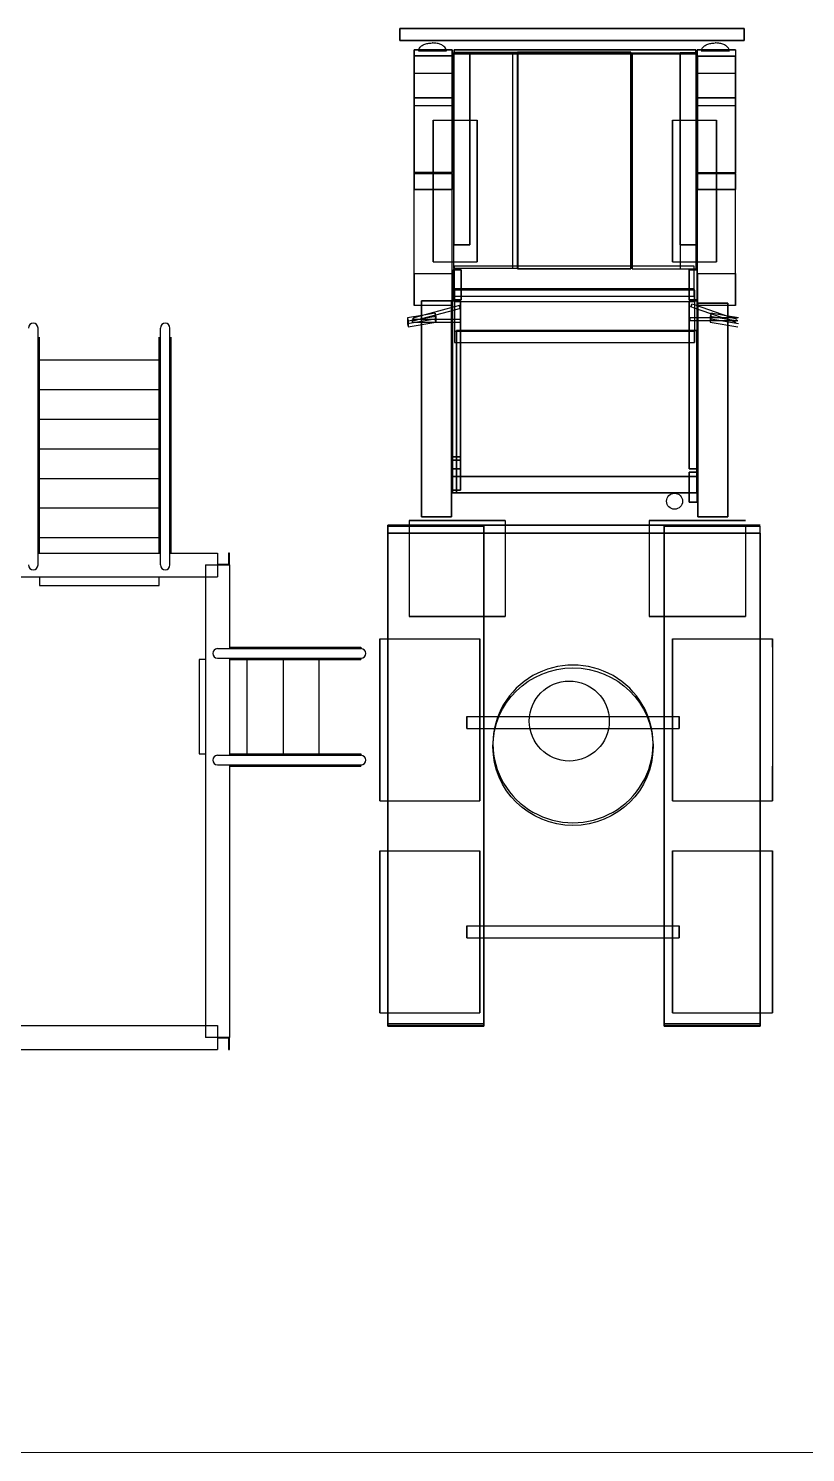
# Model space of a CAD drawing. Header units: inches. Extents: x -430764 to 256483, y 7374 to 217374.
# Drawn here: x -294934 to -288524, y 111241 to 122996 of the extents above; entities that cross this region are included whole.
import ezdxf

# ---------------------------------------------------------------- set-up
doc = ezdxf.new("R2010")
doc.units = ezdxf.units.IN
doc.header["$MEASUREMENT"] = 0
doc.layers.add('CABLETRAYLAYOUT-EMBED 2_DWG$0$DwgTemplate', color=7, linetype='Continuous', lineweight=9)
doc.layers.add('UNLOADINGAREA-EMBED 1_DWG$0$DwgTemplate', color=7, linetype='Continuous')

msp = doc.modelspace()

# ---------------------------------------------------------------- linework, layer by layer
at = {"layer": 'CABLETRAYLAYOUT-EMBED 2_DWG$0$DwgTemplate', "color": 252, "linetype": 'Continuous'}
msp.add_line((-285331.33, 111240.78), (-303081.33, 111240.78), dxfattribs=at)
at = {"layer": 'UNLOADINGAREA-EMBED 1_DWG$0$DwgTemplate', "color": 252, "linetype": 'Continuous'}
for p, q in [((-289031.02, 122995.53), (-291870.61, 122995.53)), ((-291870.61, 122995.53), (-289031.02, 122995.53)), ((-291870.61, 122995.53), (-291870.61, 122896.47)), ((-291870.61, 122896.47), (-291870.61, 122995.53)), ((-289031.02, 122995.53), (-289031.02, 122896.47)), ((-289031.02, 122896.47), (-289031.02, 122995.53)), ((-289031.02, 122896.47), (-291870.61, 122896.47)), ((-291870.61, 122896.47), (-289031.02, 122896.47)), ((-291439.4, 122818.08), (-291753.09, 122818.08)), ((-291753.09, 122818.08), (-291753.09, 122768.55)), ((-291753.09, 122818.08), (-291439.4, 122818.08)), ((-291753.09, 122421.84), (-291753.09, 122818.08)), ((-291753.09, 122768.55), (-291753.09, 122421.84)), ((-291753.09, 122768.55), (-291439.4, 122768.55)), ((-291753.09, 121806.81), (-291753.09, 122768.55)), ((-291439.4, 122768.55), (-291753.09, 122768.55)), ((-291753.09, 122768.55), (-291753.09, 121806.81)), ((-291486.85, 122809.89), (-291717.99, 122809.89)), ((-291717.99, 122809.89), (-291602.42, 122809.89)), ((-291602.42, 122809.89), (-291486.85, 122809.89)), ((-291439.4, 122818.08), (-291439.4, 122421.84)), ((-291439.4, 122768.55), (-291439.4, 122818.08)), ((-291439.4, 122768.55), (-291439.4, 121806.81)), ((-291439.4, 121806.81), (-291439.4, 122768.55)), ((-291439.4, 122421.84), (-291439.4, 122768.55)), ((-290938.28, 122797.46), (-291426.97, 122797.46)), ((-291426.97, 122797.46), (-291426.97, 121014.38)), ((-290899.64, 122797.46), (-291426.97, 122797.46)), ((-291426.92, 122795.46), (-291294.84, 122795.46)), ((-291294.84, 122795.46), (-291426.92, 122795.46)), ((-291426.92, 122795.46), (-291426.92, 121210.37)), ((-291426.92, 121210.37), (-291426.92, 122795.46)), ((-291421.85, 122818.08), (-291421.85, 122797.46)), ((-291421.85, 122818.08), (-289430.25, 122818.08)), ((-289430.25, 122818.08), (-291421.85, 122818.08)), ((-291421.85, 122785.06), (-291421.85, 122818.08)), ((-291421.85, 122797.46), (-291421.85, 122785.06)), ((-289430.25, 122785.06), (-291421.85, 122785.06)), ((-291421.85, 122785.06), (-289964.81, 122785.06)), ((-291294.84, 121210.37), (-291294.84, 122795.46)), ((-291294.84, 122795.46), (-291294.84, 121210.37)), ((-290938.28, 121014.38), (-290938.28, 122797.46)), ((-290898.65, 122797.46), (-290938.28, 122797.46)), ((-290899.64, 121032.96), (-290899.64, 122800.53)), ((-290899.64, 122800.53), (-290899.64, 121011.34)), ((-289964.81, 122800.53), (-290899.64, 122800.53)), ((-290899.64, 122800.53), (-289964.81, 122800.53)), ((-290898.65, 122797.46), (-290899.64, 122797.46)), ((-290898.65, 121014.38), (-290898.65, 122797.46)), ((-290898.65, 122797.46), (-290898.65, 121014.38)), ((-289964.81, 121011.34), (-289964.81, 122800.53)), ((-289964.81, 122800.53), (-289964.81, 121032.96)), ((-289964.81, 122785.06), (-289955.52, 122785.06)), ((-289955.52, 122795.39), (-289955.52, 121012.31)), ((-289955.52, 121032.96), (-289955.52, 122795.39)), ((-289955.52, 122795.39), (-289432.16, 122795.39)), ((-289955.52, 122795.39), (-289559.28, 122795.39)), ((-289955.52, 122785.06), (-289432.16, 122785.06)), ((-289559.28, 122795.39), (-289559.28, 121012.31)), ((-289559.28, 122795.39), (-289427.2, 122795.39)), ((-289559.21, 122795.46), (-289430.25, 122795.46)), ((-289559.21, 121210.37), (-289559.21, 122795.46)), ((-289559.21, 122795.46), (-289559.21, 121210.37)), ((-289427.13, 122795.46), (-289559.21, 122795.46)), ((-289432.16, 122795.39), (-289430.25, 122795.39)), ((-289432.16, 122785.06), (-289430.25, 122785.06)), ((-289430.25, 122785.06), (-289430.25, 122818.08)), ((-289430.25, 122818.08), (-289430.25, 122785.06)), ((-289430.25, 122795.46), (-289427.13, 122795.46)), ((-289430.25, 122795.39), (-289427.2, 122795.39)), ((-289427.2, 121012.31), (-289427.2, 122795.39)), ((-289427.13, 121210.37), (-289427.13, 122795.46)), ((-289427.13, 122795.46), (-289427.13, 121210.37)), ((-289416.86, 122421.84), (-289416.86, 122818.08)), ((-289416.86, 122818.08), (-289416.86, 122421.84)), ((-289416.86, 122818.08), (-289103.17, 122818.08)), ((-289103.17, 122818.08), (-289416.86, 122818.08)), ((-289414.78, 121804.86), (-289414.78, 122766.47)), ((-289414.78, 122766.47), (-289101.09, 122766.47)), ((-289101.09, 122766.47), (-289414.78, 122766.47)), ((-289414.78, 122766.47), (-289414.78, 121804.86)), ((-289152.7, 122809.89), (-289383.84, 122809.89)), ((-289383.84, 122809.89), (-289268.27, 122809.89)), ((-289268.27, 122809.89), (-289152.7, 122809.89)), ((-289103.17, 122818.08), (-289103.17, 122421.84)), ((-289103.17, 122421.84), (-289103.17, 122766.47)), ((-289101.09, 122766.47), (-289101.09, 121804.86)), ((-289101.09, 121804.86), (-289101.09, 122766.47)), ((-291439.4, 122624.1), (-291753.04, 122624.1)), ((-291753.04, 122359.94), (-291753.04, 122624.1)), ((-291753.04, 121806.81), (-291753.04, 122624.1)), ((-291439.35, 122624.1), (-291439.4, 122624.1)), ((-291439.35, 122359.94), (-291439.35, 122624.1)), ((-291439.35, 120708.94), (-291439.35, 122624.1)), ((-289101.12, 122624.1), (-289414.81, 122624.1)), ((-289414.81, 122359.94), (-289414.81, 122624.1)), ((-289414.81, 122421.84), (-289414.81, 122624.1)), ((-289101.12, 122359.94), (-289101.12, 122624.1)), ((-289101.12, 121804.86), (-289101.12, 122624.1)), ((-291753.09, 122421.84), (-291439.4, 122421.84)), ((-291439.4, 122421.84), (-291753.09, 122421.84)), ((-289416.86, 122421.84), (-289414.78, 122421.84)), ((-289103.17, 122421.84), (-289416.86, 122421.84)), ((-289103.17, 122421.84), (-289416.86, 122421.84)), ((-289414.81, 120708.94), (-289414.81, 122421.84)), ((-289414.78, 122421.84), (-289103.17, 122421.84)), ((-289414.78, 122421.84), (-289103.17, 122421.84)), ((-291753.04, 122359.94), (-291439.35, 122359.94)), ((-291753.04, 120973.1), (-291753.04, 122359.94)), ((-291439.35, 120973.1), (-291439.35, 122359.94)), ((-289414.81, 122359.94), (-289101.12, 122359.94)), ((-289414.81, 120973.1), (-289414.81, 122359.94)), ((-289414.81, 122359.94), (-289101.12, 122359.94)), ((-289101.12, 120973.1), (-289101.12, 122359.94)), ((-291596.18, 122239.19), (-291596.18, 121069.19)), ((-291596.18, 121069.19), (-291596.18, 122239.19)), ((-291596.18, 122239.19), (-291439.35, 122239.19)), ((-291439.35, 122239.19), (-291426.97, 122239.19)), ((-291426.97, 122239.19), (-291232.96, 122239.19)), ((-291232.96, 122239.19), (-291232.96, 121069.19)), ((-291232.96, 121069.19), (-291232.96, 122239.19)), ((-289621.22, 122239.19), (-289621.22, 121069.19)), ((-289621.22, 121069.19), (-289621.22, 122239.19)), ((-289621.22, 122239.19), (-289427.13, 122239.19)), ((-289427.13, 122239.19), (-289414.81, 122239.19)), ((-289414.81, 122239.19), (-289258, 122239.19)), ((-289258, 122239.19), (-289258, 121069.19)), ((-289258, 121069.19), (-289258, 122239.19)), ((-291753.09, 121806.81), (-291439.4, 121806.81)), ((-291439.4, 121806.81), (-291753.09, 121806.81)), ((-291753.09, 121798.62), (-291753.09, 121666.54)), ((-291753.09, 121798.62), (-291439.4, 121798.62)), ((-291753.09, 121666.54), (-291753.09, 121798.62)), ((-291439.4, 121798.62), (-291753.09, 121798.62)), ((-291753.04, 121798.62), (-291753.04, 121806.81)), ((-291753.04, 121676.5), (-291753.04, 121798.62)), ((-291439.4, 121798.62), (-291439.4, 121666.54)), ((-291439.4, 121676.5), (-291439.4, 121798.62)), ((-289414.78, 121804.86), (-289101.09, 121804.86)), ((-289101.09, 121804.86), (-289414.78, 121804.86)), ((-289101.09, 121804.86), (-289414.78, 121804.86)), ((-289414.78, 121804.86), (-289101.09, 121804.86)), ((-289414.78, 121666.54), (-289414.78, 121798.62)), ((-289414.78, 121798.62), (-289414.78, 121676.5)), ((-289101.09, 121798.62), (-289414.78, 121798.62)), ((-289414.78, 121798.62), (-289101.09, 121798.62)), ((-289101.09, 121798.62), (-289414.78, 121798.62)), ((-289414.78, 121798.62), (-289101.09, 121798.62)), ((-289101.12, 121798.62), (-289101.12, 121804.86)), ((-289101.12, 121676.5), (-289101.12, 121798.62)), ((-289101.09, 121798.62), (-289101.09, 121666.54)), ((-289101.09, 121666.54), (-289101.09, 121798.62)), ((-291753.09, 121666.54), (-291753.04, 121666.54)), ((-291439.4, 121666.54), (-291753.09, 121666.54)), ((-291753.04, 120708.94), (-291753.04, 121676.5)), ((-291753.04, 121666.54), (-291439.4, 121666.54)), ((-291439.4, 121666.54), (-291439.4, 121676.5)), ((-289414.78, 121676.5), (-289414.78, 121666.54)), ((-289414.78, 121666.54), (-289101.12, 121666.54)), ((-289101.09, 121666.54), (-289414.78, 121666.54)), ((-289414.78, 121666.54), (-289101.12, 121666.54)), ((-289101.09, 121666.54), (-289414.78, 121666.54)), ((-289101.12, 120708.94), (-289101.12, 121676.5)), ((-289101.12, 121666.54), (-289101.09, 121666.54)), ((-291426.92, 121210.37), (-291294.84, 121210.37)), ((-291294.84, 121210.37), (-291426.92, 121210.37)), ((-289559.21, 121210.37), (-289427.13, 121210.37)), ((-289427.2, 121210.37), (-289559.21, 121210.37)), ((-289427.13, 121210.37), (-289427.2, 121210.37)), ((-291753.04, 120973.1), (-291439.35, 120973.1)), ((-291753.04, 120973.1), (-291753.04, 120708.94)), ((-291596.18, 121069.19), (-291439.35, 121069.19)), ((-291439.35, 121069.19), (-291426.97, 121069.19)), ((-291439.35, 120973.1), (-291439.35, 120708.94)), ((-291431.08, 121001.98), (-291365.04, 121001.98)), ((-291422.84, 121001.98), (-291431.08, 121001.98)), ((-291431.08, 120754.33), (-291431.08, 121001.98)), ((-291431.08, 121001.98), (-291431.08, 120754.33)), ((-291426.97, 121069.19), (-291232.96, 121069.19)), ((-290938.28, 121014.38), (-291426.97, 121014.38)), ((-291422.84, 121014.38), (-291426.97, 121014.38)), ((-289441.64, 121032.96), (-291422.84, 121032.96)), ((-291422.84, 121032.96), (-291422.84, 120785.31)), ((-291422.84, 120846.19), (-291422.84, 121032.96)), ((-290898.65, 121014.38), (-291422.84, 121014.38)), ((-291365.04, 121001.98), (-291422.84, 121001.98)), ((-291365.04, 121001.98), (-291365.04, 120754.33)), ((-291365.04, 120754.33), (-291365.04, 121001.98)), ((-290898.65, 121014.38), (-290938.28, 121014.38)), ((-290899.64, 121011.34), (-290899.64, 121032.96)), ((-289964.81, 121011.34), (-290899.64, 121011.34)), ((-290899.64, 121011.34), (-289964.81, 121011.34)), ((-289964.81, 121032.96), (-289964.81, 121011.34)), ((-289955.52, 121012.31), (-289955.52, 121032.96)), ((-289955.52, 121012.31), (-289441.64, 121012.31)), ((-289955.52, 121012.31), (-289559.28, 121012.31)), ((-289621.22, 121069.19), (-289427.2, 121069.19)), ((-289559.28, 121012.31), (-289427.2, 121012.31)), ((-289482.9, 121001.98), (-289482.9, 120754.33)), ((-289482.9, 121001.98), (-289416.86, 121001.98)), ((-289482.9, 120754.33), (-289482.9, 121001.98)), ((-289441.64, 121001.98), (-289482.9, 121001.98)), ((-289441.64, 120846.19), (-289441.64, 121032.96)), ((-289441.64, 120785.31), (-289441.64, 121032.96)), ((-289441.64, 121012.31), (-289427.2, 121012.31)), ((-289416.86, 121001.98), (-289441.64, 121001.98)), ((-289427.2, 121069.19), (-289414.81, 121069.19)), ((-289416.86, 121001.98), (-289416.86, 120754.33)), ((-289416.86, 120754.33), (-289416.86, 121001.98)), ((-289414.81, 121069.19), (-289258, 121069.19)), ((-289414.81, 120973.1), (-289414.81, 120708.94)), ((-289414.81, 120973.1), (-289101.12, 120973.1)), ((-289414.81, 120973.1), (-289101.12, 120973.1)), ((-289101.12, 120973.1), (-289101.12, 120708.94)), ((-291422.84, 120846.19), (-291422.84, 120840)), ((-289441.64, 120846.19), (-291422.84, 120846.19)), ((-291422.84, 120840), (-291422.84, 120785.87)), ((-291422.84, 120840), (-289441.64, 120840)), ((-289441.64, 120840), (-289441.64, 120846.19)), ((-289441.64, 120840), (-289441.64, 120822.26)), ((-291691.08, 120709.59), (-291691.08, 120748.22)), ((-291443.43, 120748.22), (-291691.08, 120748.22)), ((-291691.08, 120748.22), (-291691.08, 118965.01)), ((-291691.08, 120748.22), (-291443.43, 120748.22)), ((-291443.43, 118965.01), (-291443.43, 120748.22)), ((-291443.43, 120748.22), (-291443.43, 120709.59)), ((-291435.24, 119359.3), (-291435.24, 120746.14)), ((-291420.79, 120746.14), (-291435.24, 120746.14)), ((-291435.24, 119458.36), (-291435.24, 120746.14)), ((-291435.24, 120746.14), (-291369.2, 120746.14)), ((-291435.24, 120746.14), (-291435.24, 120693.18)), ((-291435.24, 120746.14), (-291435.24, 120693.18)), ((-291365.04, 120754.33), (-291431.08, 120754.33)), ((-291431.08, 120754.33), (-291420.79, 120754.33)), ((-291422.84, 120785.87), (-291422.84, 120785.31)), ((-291422.84, 120785.31), (-289441.64, 120785.31)), ((-291420.79, 120834.08), (-291420.79, 120741)), ((-291420.79, 120834.08), (-291420.79, 120822.26)), ((-289441.64, 120834.08), (-291420.79, 120834.08)), ((-291420.79, 120822.26), (-291420.79, 120495.28)), ((-291420.79, 120754.33), (-291365.04, 120754.33)), ((-291369.2, 120746.14), (-291420.79, 120746.14)), ((-291420.79, 120741), (-289439.59, 120741)), ((-291420.79, 120741), (-291420.79, 120402.2)), ((-291369.2, 120746.14), (-291369.2, 119359.3)), ((-291369.2, 119458.36), (-291369.2, 120746.14)), ((-291369.2, 120746.14), (-291369.2, 119458.36)), ((-291369.2, 119433.53), (-291369.2, 120746.14)), ((-289416.86, 120754.33), (-289482.9, 120754.33)), ((-289482.9, 120754.33), (-289439.59, 120754.33)), ((-289439.59, 120746.14), (-289482.9, 120746.14)), ((-289482.9, 120746.14), (-289482.9, 119359.3)), ((-289482.9, 120746.14), (-289416.86, 120746.14)), ((-289482.9, 119359.3), (-289482.9, 120746.14)), ((-289439.59, 120834.08), (-289441.64, 120834.08)), ((-289441.64, 120822.26), (-289441.64, 120785.31)), ((-289439.59, 120741), (-289439.59, 120834.08)), ((-289439.59, 120834.08), (-289439.59, 120605.76)), ((-289439.59, 120754.33), (-289416.86, 120754.33)), ((-289416.86, 120746.14), (-289439.59, 120746.14)), ((-289439.59, 120741), (-289439.59, 120402.2)), ((-289416.86, 120746.14), (-289416.86, 119359.3)), ((-289416.86, 120705.67), (-289416.86, 120746.14)), ((-289412.7, 120711.37), (-289412.7, 120728.59)), ((-289412.7, 120728.59), (-289165.05, 120728.59)), ((-289412.7, 120728.59), (-289412.7, 118964.1)), ((-289165.05, 120728.59), (-289412.7, 120728.59)), ((-289165.05, 120728.59), (-289165.05, 120711.37)), ((-289165.05, 118964.1), (-289165.05, 120728.59)), ((-291673.62, 120629.3), (-291807.1, 120605.86)), ((-291807.1, 120605.86), (-291802.8, 120581.56)), ((-291807.1, 120605.86), (-291807.1, 120556.93)), ((-291802.8, 120581.56), (-291575.17, 120621.55)), ((-291724.88, 120615.57), (-291761.88, 120605.65)), ((-291755.47, 120581.73), (-291761.88, 120605.65)), ((-291761.88, 120605.65), (-291758.68, 120593.69)), ((-291577.39, 120629.45), (-291755.47, 120581.73)), ((-291691.08, 120708.94), (-291753.04, 120708.94)), ((-291420.79, 120697.05), (-291724.88, 120615.57)), ((-291691.08, 120626.24), (-291691.08, 120709.59)), ((-291443.43, 120708.94), (-291691.08, 120708.94)), ((-291691.08, 120552.26), (-291691.08, 120626.24)), ((-291579.47, 120645.84), (-291673.62, 120629.3)), ((-291576.61, 120629.66), (-291579.47, 120645.84)), ((-291579.47, 120645.84), (-291579.47, 120640.23)), ((-291579.47, 120640.23), (-291579.47, 120596.92)), ((-291420.79, 120671.41), (-291577.39, 120629.45)), ((-291575.17, 120621.55), (-291576.61, 120629.66)), ((-291575.17, 120621.55), (-291575.17, 120593.37)), ((-291443.43, 120709.59), (-291443.43, 120690.98)), ((-291439.35, 120708.94), (-291443.43, 120708.94)), ((-291443.43, 120690.98), (-291443.43, 120665.34)), ((-291443.43, 120665.34), (-291443.43, 120593.37)), ((-291435.24, 120693.18), (-291435.24, 120667.54)), ((-291435.24, 120693.18), (-291435.24, 120667.54)), ((-291435.24, 120667.54), (-291435.24, 120593.37)), ((-291435.24, 120667.54), (-291435.24, 120593.37)), ((-291379.14, 120708.21), (-291420.79, 120697.05)), ((-291372.73, 120684.29), (-291420.79, 120671.41)), ((-291372.73, 120684.29), (-291379.14, 120708.21)), ((-291379.14, 120708.21), (-291375.94, 120696.25)), ((-291375.94, 120696.25), (-291372.73, 120684.29)), ((-289478.79, 120605.76), (-289478.79, 120594.24)), ((-289478.79, 120580.99), (-289478.79, 120605.76)), ((-289082.55, 120605.76), (-289478.79, 120605.76)), ((-289469.96, 120697.76), (-289461.9, 120721.18)), ((-289465.93, 120709.47), (-289469.96, 120697.76)), ((-289439.59, 120687.3), (-289469.96, 120697.76)), ((-289461.9, 120721.18), (-289465.93, 120709.47)), ((-289439.59, 120713.5), (-289461.9, 120721.18)), ((-289149.83, 120613.73), (-289439.59, 120713.5)), ((-289305.67, 120641.2), (-289439.59, 120687.3)), ((-289439.59, 120605.76), (-289439.59, 120594.24)), ((-289416.86, 120679.48), (-289416.86, 120705.67)), ((-289416.86, 120605.76), (-289416.86, 120679.48)), ((-289416.86, 120580.99), (-289416.86, 120605.76)), ((-289412.7, 120708.94), (-289414.81, 120708.94)), ((-289412.7, 120704.24), (-289412.7, 120711.37)), ((-289165.05, 120708.94), (-289412.7, 120708.94)), ((-289412.7, 120678.05), (-289412.7, 120704.24)), ((-289412.7, 120605.76), (-289412.7, 120678.05)), ((-289412.7, 120580.99), (-289412.7, 120605.76)), ((-289306.43, 120641.46), (-289309.95, 120621.55)), ((-289309.95, 120621.55), (-289082.33, 120581.56)), ((-289309.95, 120621.55), (-289309.95, 120605.76)), ((-289309.95, 120605.76), (-289309.95, 120580.99)), ((-289305.65, 120645.84), (-289306.43, 120641.46)), ((-289095.31, 120568.76), (-289305.67, 120641.2)), ((-289305.65, 120645.84), (-289305.65, 120641.23)), ((-289177.96, 120623.41), (-289305.65, 120645.84)), ((-289305.65, 120641.23), (-289305.65, 120605.76)), ((-289305.65, 120605.76), (-289305.65, 120597.31)), ((-289078.03, 120605.86), (-289177.96, 120623.41)), ((-289165.05, 120711.37), (-289165.05, 120621.14)), ((-289101.12, 120708.94), (-289165.05, 120708.94)), ((-289165.05, 120621.14), (-289165.05, 120547.17)), ((-289087.25, 120592.18), (-289149.83, 120613.73)), ((-294855.88, 118566.82), (-294855.88, 120523.11)), ((-293845.75, 118566.82), (-293845.75, 120523.11)), ((-293767.17, 118566.82), (-293767.17, 120523.11)), ((-291579.47, 120596.92), (-291807.1, 120556.93)), ((-291807.1, 120556.93), (-291802.8, 120532.64)), ((-291802.8, 120581.56), (-291802.8, 120532.64)), ((-291802.8, 120532.64), (-291575.17, 120572.62)), ((-291765.43, 120593.37), (-291765.43, 120568.6)), ((-291765.43, 120568.6), (-291765.43, 120593.37)), ((-291607.53, 120593.37), (-291765.43, 120593.37)), ((-291747.45, 120568.6), (-291765.43, 120568.6)), ((-291758.68, 120593.69), (-291755.47, 120581.73)), ((-291598.05, 120568.6), (-291747.45, 120568.6)), ((-291691.08, 118965.01), (-291691.08, 120552.26)), ((-291578.6, 120593.37), (-291607.53, 120593.37)), ((-291420.79, 120568.6), (-291598.05, 120568.6)), ((-291575.17, 120572.62), (-291579.47, 120596.92)), ((-291420.79, 120593.37), (-291578.6, 120593.37)), ((-291575.17, 120593.37), (-291575.17, 120573.02)), ((-291575.17, 120573.02), (-291575.17, 120572.62)), ((-291443.43, 120593.37), (-291443.43, 120568.6)), ((-291443.43, 120568.6), (-291443.43, 118965.01)), ((-291435.24, 120593.37), (-291435.24, 120568.6)), ((-291435.24, 120593.37), (-291435.24, 120568.6)), ((-291435.24, 120568.6), (-291435.24, 119433.53)), ((-291435.24, 120568.6), (-291435.24, 119458.36)), ((-291369.19, 120593.37), (-291420.79, 120593.37)), ((-291369.19, 120568.6), (-291420.79, 120568.6)), ((-291402.22, 120495.28), (-291420.79, 120495.28)), ((-291420.79, 120495.28), (-291420.79, 120402.2)), ((-291402.22, 120501.48), (-291402.22, 119162.22)), ((-289421.02, 120501.48), (-291402.22, 120501.48)), ((-291402.22, 119162.22), (-291402.22, 120501.48)), ((-291402.22, 120501.48), (-289421.02, 120501.48)), ((-289439.59, 120495.28), (-291402.22, 120495.28)), ((-291369.19, 120593.37), (-291369.19, 120568.6)), ((-291369.19, 120568.6), (-291369.19, 120593.37)), ((-289478.79, 120594.24), (-289478.79, 120580.99)), ((-289439.59, 120580.99), (-289478.79, 120580.99)), ((-289439.59, 120594.24), (-289439.59, 120501.48)), ((-289308.7, 120580.99), (-289439.59, 120580.99)), ((-289439.59, 120501.48), (-289439.59, 120495.28)), ((-289439.59, 120402.2), (-289439.59, 120495.28)), ((-289421.02, 119162.22), (-289421.02, 120501.48)), ((-289421.02, 120501.48), (-289421.02, 119162.22)), ((-289416.86, 119359.3), (-289416.86, 120580.99)), ((-289412.7, 118964.1), (-289412.7, 120580.99)), ((-289305.65, 120596.92), (-289309.95, 120572.62)), ((-289309.95, 120580.99), (-289309.95, 120572.62)), ((-289309.95, 120572.62), (-289082.33, 120532.64)), ((-289207.67, 120580.99), (-289308.7, 120580.99)), ((-289305.65, 120597.31), (-289305.65, 120596.92)), ((-289078.03, 120556.93), (-289305.65, 120596.92)), ((-289082.55, 120580.99), (-289207.67, 120580.99)), ((-289165.05, 120547.17), (-289165.05, 118964.1)), ((-294844.82, 118665.72), (-294844.82, 120447.33)), ((-293856.82, 118665.72), (-293856.82, 120447.33)), ((-293756.11, 118665.72), (-293756.11, 120447.33)), ((-291420.79, 120402.2), (-291402.22, 120402.2)), ((-291402.22, 120402.2), (-289439.59, 120402.2)), ((-294844.82, 120260.32), (-293856.82, 120260.32)), ((-294844.82, 120015.79), (-293856.82, 120015.79)), ((-294844.82, 119771.25), (-293856.82, 119771.25)), ((-294844.82, 119526.71), (-293856.82, 119526.71)), ((-291435.24, 119458.36), (-291402.22, 119458.36)), ((-291369.2, 119458.36), (-291435.24, 119458.36)), ((-291435.24, 119433.53), (-291369.2, 119433.53)), ((-291435.24, 119185.88), (-291435.24, 119433.53)), ((-291435.24, 119433.53), (-291435.24, 119359.3)), ((-291402.22, 119433.53), (-291435.24, 119433.53)), ((-291435.24, 119433.53), (-291435.24, 119296.25)), ((-291402.22, 119458.36), (-291369.2, 119458.36)), ((-291369.2, 119433.53), (-291402.22, 119433.53)), ((-291369.2, 119433.53), (-291369.2, 119185.88)), ((-291369.2, 119359.3), (-291369.2, 119433.53)), ((-291369.2, 119185.88), (-291369.2, 119433.53)), ((-291369.2, 119359.3), (-291435.24, 119359.3)), ((-291435.24, 119359.3), (-291369.2, 119359.3)), ((-289482.9, 119359.3), (-289421.02, 119359.3)), ((-289416.86, 119359.3), (-289482.9, 119359.3)), ((-289482.9, 119334.47), (-289482.9, 119162.22)), ((-289421.02, 119334.47), (-289482.9, 119334.47)), ((-289482.9, 119086.82), (-289482.9, 119334.47)), ((-289482.9, 119334.47), (-289416.86, 119334.47)), ((-289421.02, 119359.3), (-289416.86, 119359.3)), ((-289416.86, 119334.47), (-289421.02, 119334.47)), ((-289416.86, 119086.82), (-289416.86, 119334.47)), ((-289416.86, 119334.47), (-289416.86, 119086.82)), ((-294844.82, 119282.18), (-293856.82, 119282.18)), ((-291435.24, 119296.25), (-291435.24, 119162.22)), ((-291435.24, 119162.22), (-291435.24, 119296.25)), ((-291402.22, 119296.25), (-291435.24, 119296.25)), ((-291435.24, 119296.25), (-289421.02, 119296.25)), ((-291435.24, 119296.25), (-291435.24, 119185.88)), ((-289421.02, 119296.25), (-291402.22, 119296.25)), ((-289421.02, 119296.25), (-289421.02, 119162.22)), ((-289421.02, 119162.22), (-289421.02, 119296.25)), ((-291369.2, 119185.88), (-291435.24, 119185.88)), ((-291435.24, 119185.88), (-291369.2, 119185.88)), ((-289421.02, 119162.22), (-291435.24, 119162.22)), ((-291435.24, 119162.22), (-291402.22, 119162.22)), ((-289421.02, 119162.22), (-291402.22, 119162.22)), ((-291402.22, 119162.22), (-289421.02, 119162.22)), ((-291402.22, 119162.22), (-289421.02, 119162.22)), ((-289482.9, 119162.22), (-289482.9, 119086.82)), ((-289482.9, 119086.82), (-289416.86, 119086.82)), ((-289416.86, 119086.82), (-289482.9, 119086.82)), ((-294844.82, 119037.64), (-293856.82, 119037.64)), ((-291691.08, 118965.01), (-291443.43, 118965.01)), ((-291443.43, 118965.01), (-291691.08, 118965.01)), ((-289412.7, 118964.1), (-289165.05, 118964.1)), ((-289165.05, 118964.1), (-289412.7, 118964.1)), ((-291969.67, 118828.9), (-291969.67, 118894.94)), ((-291969.67, 118894.94), (-291969.67, 118828.9)), ((-288898.94, 118894.94), (-291969.67, 118894.94)), ((-291969.67, 118894.94), (-288898.94, 118894.94)), ((-291177.32, 118888.7), (-291969.67, 118888.7)), ((-291969.67, 118888.7), (-291177.32, 118888.7)), ((-291969.67, 118888.7), (-291969.67, 114761.2)), ((-291969.67, 118828.9), (-291969.67, 118888.7)), ((-291001.82, 118934.07), (-291794.3, 118934.07)), ((-291794.3, 118934.07), (-291001.82, 118934.07)), ((-291794.3, 118934.07), (-291794.3, 118894.94)), ((-291794.3, 118894.94), (-291794.3, 118141.59)), ((-291177.32, 114761.2), (-291177.32, 118888.7)), ((-291177.32, 118888.7), (-291177.32, 118828.9)), ((-291001.82, 118934.07), (-291001.82, 118894.94)), ((-291001.82, 118894.94), (-291001.82, 118828.9)), ((-289020.62, 118934.07), (-289813.1, 118934.07)), ((-289813.1, 118934.07), (-289020.62, 118934.07)), ((-289813.1, 118934.07), (-289813.1, 118894.94)), ((-289813.1, 118894.94), (-289813.1, 118828.9)), ((-289691.42, 118888.7), (-289691.42, 114761.2)), ((-289691.42, 118888.7), (-288898.94, 118888.7)), ((-288898.94, 118888.7), (-289691.42, 118888.7)), ((-289691.42, 118828.9), (-289691.42, 118888.7)), ((-289020.62, 118894.94), (-289020.62, 118141.59)), ((-288898.94, 114761.2), (-288898.94, 118888.7)), ((-294844.82, 118793.11), (-293856.82, 118793.11)), ((-291969.67, 118828.9), (-288898.94, 118828.9)), ((-291969.67, 114761.2), (-291969.67, 118828.9)), ((-288898.94, 118828.9), (-291969.67, 118828.9)), ((-291177.32, 118828.9), (-291177.32, 114761.2)), ((-291001.82, 118828.9), (-291001.82, 118141.59)), ((-289813.1, 118828.9), (-289813.1, 118141.59)), ((-289691.42, 114761.2), (-289691.42, 118828.9)), ((-288898.94, 118828.9), (-288898.94, 114761.2)), ((-294855.88, 118665.72), (-293845.75, 118665.72)), ((-293767.17, 118665.72), (-293375.82, 118665.72)), ((-293375.82, 118665.72), (-293375.82, 118467.93)), ((-293285.51, 118665.72), (-293285.51, 118570.62)), ((-293276.92, 118665.72), (-293285.51, 118665.72)), ((-293276.92, 118566.82), (-293276.92, 118665.72)), ((-293474.71, 118566.82), (-293276.92, 118566.82)), ((-293474.71, 118566.82), (-293474.71, 114666.82)), ((-293285.51, 118570.62), (-293375.82, 118570.62)), ((-293276.92, 118566.82), (-293276.92, 117876.47)), ((-295325.82, 118467.93), (-293375.82, 118467.93)), ((-294844.82, 118467.93), (-294844.82, 118396.87)), ((-294844.82, 118396.87), (-293856.82, 118396.87)), ((-293856.82, 118396.87), (-293856.82, 118467.93)), ((-291001.82, 118141.59), (-291794.3, 118141.59)), ((-291794.3, 118141.59), (-291177.32, 118141.59)), ((-291177.32, 118141.59), (-291001.82, 118141.59)), ((-289020.62, 118141.59), (-289813.1, 118141.59)), ((-289813.1, 118141.59), (-289691.42, 118141.59)), ((-289691.42, 118141.59), (-289020.62, 118141.59)), ((-292035.84, 117957.98), (-292035.84, 116620.64)), ((-292035.84, 116620.64), (-292035.84, 117957.98)), ((-292035.84, 117957.98), (-291969.67, 117957.98)), ((-291969.67, 117957.98), (-291210.21, 117957.98)), ((-291210.21, 117957.98), (-291210.21, 116620.64)), ((-291210.21, 116620.64), (-291210.21, 117957.98)), ((-289621.22, 117957.98), (-289621.22, 116620.64)), ((-289621.22, 116620.64), (-289621.22, 117957.98)), ((-289621.22, 117957.98), (-288898.94, 117957.98)), ((-288898.94, 117957.98), (-288795.72, 117957.98)), ((-288795.72, 117957.98), (-288795.72, 116620.64)), ((-288795.72, 117887.53), (-288795.72, 117957.98)), ((-293526.07, 117786.82), (-293526.07, 117006.82)), ((-293474.71, 117786.82), (-293526.07, 117786.82)), ((-293375.82, 117876.47), (-292191.51, 117876.47)), ((-293375.82, 117797.88), (-292191.51, 117797.88)), ((-293276.92, 117887.53), (-292191.51, 117887.53)), ((-293276.92, 117797.88), (-293276.92, 116995.76)), ((-293276.92, 117786.82), (-292191.51, 117786.82)), ((-293129.83, 117006.82), (-293129.83, 117786.82)), ((-292833.75, 117786.82), (-292833.75, 117006.82)), ((-292537.67, 117006.82), (-292537.67, 117786.82)), ((-292191.51, 117887.53), (-292191.51, 117876.47)), ((-292191.51, 117887.53), (-292191.51, 117876.47)), ((-292191.51, 117797.88), (-292191.51, 117786.82)), ((-292191.51, 117797.88), (-292191.51, 117786.82)), ((-291317.59, 117316.09), (-291317.59, 117217.03)), ((-291317.59, 117217.03), (-291317.59, 117316.09)), ((-291317.59, 117316.09), (-291177.32, 117316.09)), ((-291177.32, 117316.09), (-291061.88, 117316.09)), ((-291061.88, 117316.09), (-289823.24, 117316.09)), ((-289823.24, 117316.09), (-289691.42, 117316.09)), ((-289691.42, 117316.09), (-289567.53, 117316.09)), ((-289567.53, 117316.09), (-289567.53, 117217.03)), ((-289567.53, 117217.03), (-289567.53, 117316.09)), ((-291317.59, 117217.03), (-291177.32, 117217.03)), ((-291177.32, 117217.03), (-291090.3, 117217.03)), ((-291090.3, 117217.03), (-289794.82, 117217.03)), ((-289794.82, 117217.03), (-289691.42, 117217.03)), ((-289691.42, 117217.03), (-289567.53, 117217.03)), ((-291102.96, 117090.28), (-291102.96, 117067.4)), ((-289782.16, 117090.28), (-289782.16, 117067.4)), ((-293526.07, 117006.82), (-293474.71, 117006.82)), ((-293375.82, 116995.76), (-292191.51, 116995.76)), ((-293276.92, 117006.82), (-292191.51, 117006.82)), ((-292191.51, 117006.82), (-292191.51, 116995.76)), ((-292191.51, 116995.76), (-292191.51, 117006.82)), ((-293375.82, 116917.17), (-292191.51, 116917.17)), ((-293276.92, 116917.17), (-293276.92, 114666.82)), ((-293276.92, 116906.11), (-292191.51, 116906.11)), ((-292191.51, 116917.17), (-292191.51, 116906.11)), ((-292191.51, 116906.11), (-292191.51, 116917.17)), ((-288795.72, 116620.64), (-288795.72, 116906.11)), ((-292035.84, 116620.64), (-291969.67, 116620.64)), ((-291969.67, 116620.64), (-291210.21, 116620.64)), ((-289621.22, 116620.64), (-288898.94, 116620.64)), ((-288898.94, 116620.64), (-288795.72, 116620.64)), ((-292035.84, 116207.92), (-292035.84, 114870.58)), ((-292035.84, 114870.58), (-292035.84, 116207.92)), ((-292035.84, 116207.92), (-291969.67, 116207.92)), ((-291969.67, 116207.92), (-291210.21, 116207.92)), ((-291210.21, 116207.92), (-291210.21, 114870.58)), ((-291210.21, 114870.58), (-291210.21, 116207.92)), ((-289621.22, 116207.92), (-289621.22, 114870.58)), ((-289621.22, 114870.58), (-289621.22, 116207.92)), ((-289621.22, 116207.92), (-288898.94, 116207.92)), ((-288898.94, 116207.92), (-288795.72, 116207.92)), ((-288795.72, 116207.92), (-288795.72, 114870.58)), ((-288795.72, 114870.58), (-288795.72, 116207.92)), ((-291317.59, 115588.78), (-291317.59, 115489.72)), ((-291317.59, 115489.72), (-291317.59, 115588.78)), ((-291317.59, 115588.78), (-291177.32, 115588.78)), ((-291177.32, 115588.78), (-289691.42, 115588.78)), ((-289691.42, 115588.78), (-289567.53, 115588.78)), ((-289567.53, 115588.78), (-289567.53, 115489.72)), ((-289567.53, 115489.72), (-289567.53, 115588.78)), ((-291317.59, 115489.72), (-291177.32, 115489.72)), ((-291177.32, 115489.72), (-289691.42, 115489.72)), ((-289691.42, 115489.72), (-289567.53, 115489.72)), ((-292035.84, 114870.58), (-291969.67, 114870.58)), ((-291969.67, 114870.58), (-291210.21, 114870.58)), ((-289621.22, 114870.58), (-288898.94, 114870.58)), ((-288898.94, 114870.58), (-288795.72, 114870.58)), ((-295325.82, 114765.72), (-293375.82, 114765.72)), ((-293375.82, 114765.72), (-293375.82, 114567.93)), ((-291177.32, 114779.79), (-291969.67, 114779.79)), ((-291969.67, 114763.28), (-291969.67, 114779.79)), ((-291969.67, 114779.79), (-291969.67, 114763.28)), ((-291969.67, 114779.79), (-291177.32, 114779.79)), ((-291969.67, 114763.28), (-291177.32, 114763.28)), ((-291177.32, 114763.28), (-291969.67, 114763.28)), ((-291969.67, 114761.2), (-291177.32, 114761.2)), ((-291177.32, 114761.2), (-291969.67, 114761.2)), ((-291177.32, 114763.28), (-291177.32, 114779.79)), ((-291177.32, 114779.79), (-291177.32, 114763.28)), ((-289691.42, 114763.28), (-289691.42, 114779.79)), ((-288898.94, 114779.79), (-289691.42, 114779.79)), ((-289691.42, 114779.79), (-289691.42, 114763.28)), ((-289691.42, 114779.79), (-288898.94, 114779.79)), ((-288898.94, 114763.28), (-289691.42, 114763.28)), ((-289691.42, 114763.28), (-288898.94, 114763.28)), ((-288898.94, 114761.2), (-289691.42, 114761.2)), ((-289691.42, 114761.2), (-288898.94, 114761.2)), ((-288898.94, 114763.28), (-288898.94, 114779.79)), ((-288898.94, 114779.79), (-288898.94, 114763.28)), ((-293276.92, 114666.82), (-293474.71, 114666.82)), ((-293375.82, 114663.03), (-293285.51, 114663.03)), ((-293285.51, 114663.03), (-293285.51, 114567.93)), ((-293276.92, 114567.93), (-293276.92, 114666.82)), ((-295325.82, 114567.93), (-293375.82, 114567.93)), ((-293285.51, 114567.93), (-293276.92, 114567.93))]:
    msp.add_line(p, q, dxfattribs=at)
for centre, radius in [((-289604.71, 119093.06), 66.04), ((-289604.71, 119093.06), 66.04), ((-290473.5, 117279.04), 330.2), ((-290473.5, 117279.04), 330.2)]:
    msp.add_circle(centre, radius, dxfattribs=at)
for centre, radius, start, end in [((-291679.72, 122809.86), 38.27, 167.604131, 179.961952), ((-291525.12, 122809.86), 38.27, 0.038048, 12.395869), ((-289345.57, 122809.86), 38.27, 167.604131, 179.961952), ((-289190.97, 122809.86), 38.27, 0.038048, 12.395869), ((-294895.17, 120523.11), 39.29, 0, 180), ((-294895.17, 120523.11), 39.29, 0, 180), ((-293806.46, 120523.11), 39.29, 0, 180), ((-293806.46, 120523.11), 39.29, 0, 180), ((-294895.17, 118566.82), 39.29, 180, 0), ((-294895.17, 118566.82), 39.29, 180, 0), ((-293806.46, 118566.82), 39.29, 180, 0), ((-293806.46, 118566.82), 39.29, 180, 0), ((-293375.82, 117837.18), 39.29, 90, 270), ((-293375.82, 117837.18), 39.29, 90, 270), ((-292191.51, 117837.18), 39.29, 270, 90), ((-292191.51, 117837.18), 39.29, 270, 90), ((-293375.82, 116956.47), 39.29, 90, 270), ((-293375.82, 116956.47), 39.29, 90, 270), ((-292191.51, 116956.47), 39.29, 270, 90), ((-292191.51, 116956.47), 39.29, 270, 90)]:
    msp.add_arc(centre, radius, start, end, dxfattribs=at)
for major_axis in [(-660.4, 0), (660.4, 0)]:
    msp.add_ellipse((-290442.56, 117090.28), major_axis=major_axis, ratio=0.98486277, start_param=3.14159265, end_param=6.28318531, dxfattribs=at)
msp.add_ellipse((-290442.56, 117067.4), major_axis=(660.4, 0), ratio=0.98486277, dxfattribs=at)
for points in [[(-291717.1, 122818.08), (-291716.82, 122819.36), (-291716.47, 122820.63), (-291716.06, 122821.9), (-291714.7, 122826.12), (-291712.6, 122830.28), (-291709.83, 122834.27), (-291706.49, 122839.06), (-291702.17, 122843.63), (-291696.99, 122847.85), (-291690.18, 122853.39), (-291681.86, 122858.33), (-291672.44, 122862.43), (-291662.81, 122866.62), (-291652.02, 122869.93), (-291640.6, 122872.22), (-291629.18, 122874.5), (-291617.12, 122875.75), (-291605.02, 122875.91), (-291604.16, 122875.92), (-291603.29, 122875.93), (-291602.42, 122875.93)], [(-291487.74, 122818.08), (-291488.02, 122819.36), (-291488.37, 122820.63), (-291488.78, 122821.9), (-291490.15, 122826.12), (-291492.24, 122830.28), (-291495.02, 122834.27), (-291498.35, 122839.06), (-291502.67, 122843.63), (-291507.86, 122847.85), (-291514.67, 122853.39), (-291522.98, 122858.33), (-291532.4, 122862.43), (-291542.03, 122866.62), (-291552.82, 122869.93), (-291564.24, 122872.22), (-291575.67, 122874.5), (-291587.72, 122875.75), (-291599.82, 122875.91), (-291600.69, 122875.92), (-291601.55, 122875.93), (-291602.42, 122875.93)], [(-289382.95, 122818.08), (-289382.67, 122819.36), (-289382.32, 122820.63), (-289381.91, 122821.9), (-289380.55, 122826.12), (-289378.45, 122830.28), (-289375.68, 122834.27), (-289372.34, 122839.06), (-289368.02, 122843.63), (-289362.84, 122847.85), (-289356.03, 122853.39), (-289347.71, 122858.33), (-289338.29, 122862.43), (-289328.66, 122866.62), (-289317.87, 122869.93), (-289306.45, 122872.22), (-289295.03, 122874.5), (-289282.97, 122875.75), (-289270.87, 122875.91), (-289270.01, 122875.92), (-289269.14, 122875.93), (-289268.27, 122875.93)], [(-289153.59, 122818.08), (-289153.87, 122819.36), (-289154.22, 122820.63), (-289154.63, 122821.9), (-289156, 122826.12), (-289158.09, 122830.28), (-289160.87, 122834.27), (-289164.2, 122839.06), (-289168.52, 122843.63), (-289173.71, 122847.85), (-289180.52, 122853.39), (-289188.83, 122858.33), (-289198.25, 122862.43), (-289207.88, 122866.62), (-289218.67, 122869.93), (-289230.09, 122872.22), (-289241.52, 122874.5), (-289253.57, 122875.75), (-289265.67, 122875.91), (-289266.54, 122875.92), (-289267.4, 122875.93), (-289268.27, 122875.93)]]:
    msp.add_open_spline(points, degree=3, knots=[0.12433586, 0.12433586, 0.12433586, 0.12433586, 0.18285714, 0.18285714, 0.18285714, 0.37818479, 0.37818479, 0.37818479, 0.61245927, 0.61245927, 0.61245927, 0.91995786, 0.91995786, 0.91995786, 1.23411712, 1.23411712, 1.23411712, 1.54827639, 1.54827639, 1.54827639, 1.57079633, 1.57079633, 1.57079633, 1.57079633], dxfattribs=at)

doc.saveas('drawing.dxf')
